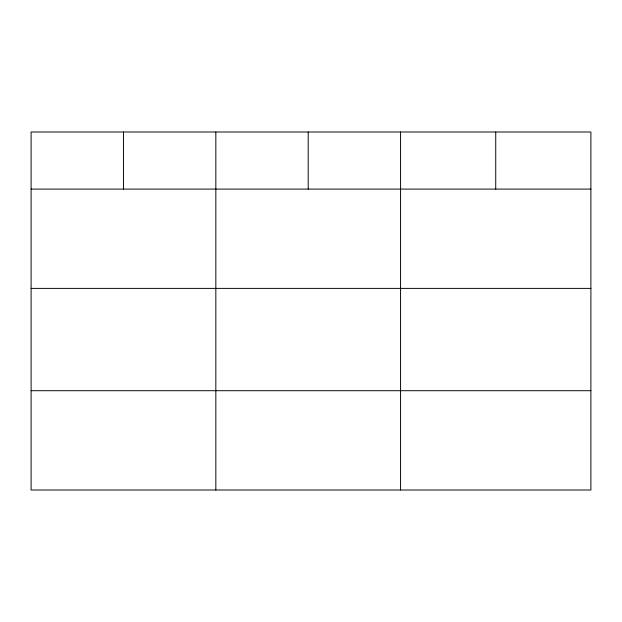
<?xml version="1.0" encoding="UTF-8"?>
<svg xmlns="http://www.w3.org/2000/svg" width="622" height="622" viewBox="0 0 622 622"><rect width="100%" height="100%" fill="white"/><g stroke="black" fill="none" stroke-linecap="round" stroke-linejoin="round"><path stroke-width="0.93" d="M590.9 288.39L590.9 131.996L31.1 131.996L31.1 490.004L590.9 490.004L590.9 288.39L31.1 288.39M31.1 189.088L590.9 189.088M31.1 390.702L590.9 390.702M495.734 131.996L495.734 189.088M400.568 131.996L400.568 490.004M308.201 131.996L308.201 189.088M215.834 131.996L215.834 490.004M123.467 131.996L123.467 189.088"/></g></svg>
